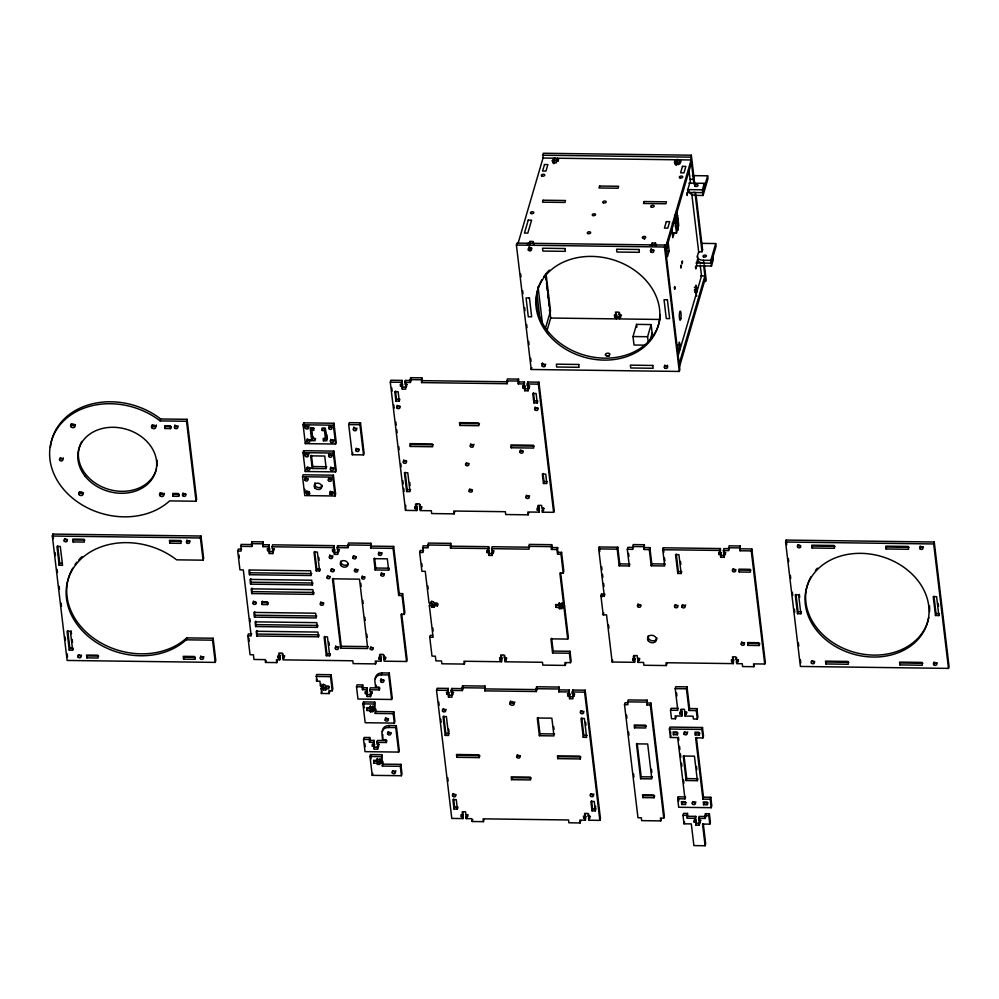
<?xml version="1.0" encoding="UTF-8"?>
<svg xmlns="http://www.w3.org/2000/svg" width="999" height="999" viewBox="0 0 999 999"><rect width="100%" height="100%" fill="white"/><g stroke="black" fill="none" stroke-linecap="round" stroke-linejoin="round"><path stroke-width="1.5" d="M677.909 226.174L677.447 217.807L675.736 223.626L676.96 229.408L677.909 226.174L675.174 226.136M547.415 289.972L547.502 290.921L546.99 286.938M530.993 247.939L530.769 248.539L530.444 247.39M213.137 638.236L215.784 660.451L215.222 662.399L67.133 660.451L52.335 536.013L52.91 534.078L200.986 536.026L203.634 558.241L203.059 560.177L176.623 559.84A68.594 55.42 16.3 0 0 81.431 558.578A68.594 55.42 16.3 0 0 90.934 638.573A68.594 55.42 16.3 0 0 186.126 639.822L212.575 640.172L213.137 638.236L186.701 637.886A68.594 55.42 16.3 0 1 98.701 641.595A68.594 55.42 16.3 0 1 72.69 568.219M59.178 565.284L56.943 546.428L60.302 546.478L62.55 565.322L59.178 565.284L59.753 563.349L57.68 545.941M73.089 541.933L72.752 539.11L83.978 539.248L84.316 542.082L73.089 541.933L73.664 539.997L84.878 540.147M69.843 648.189L73.202 648.226L72.64 650.162L69.268 650.124L69.843 648.189L67.77 630.781M86.876 657.879L86.551 655.057L97.765 655.207L98.102 658.029L86.876 657.879L87.45 655.943L98.664 656.093M160.102 420.916L160.664 418.981L187.113 419.318L196.628 499.313L196.054 501.248L169.605 500.899A68.594 55.42 16.3 0 1 74.425 499.65A68.594 55.42 16.3 0 1 64.91 419.667A68.594 55.42 16.3 0 1 160.102 420.916L186.538 421.266L187.113 419.318M165.01 428.509L165.572 426.573L171.179 426.648L170.617 428.583L165.01 428.509L164.673 425.686L170.28 425.749L170.617 428.583M173.064 496.241L173.626 494.305L179.233 494.38L178.671 496.316L173.064 496.241L172.727 493.419L178.334 493.494L178.671 496.316M169.793 543.206L169.455 540.372L180.682 540.521L181.019 543.356L169.793 543.206L170.367 541.271L181.581 541.408M203.059 560.177L200.424 537.962L200.986 536.026M186.126 639.822L186.701 637.886M183.579 659.153L184.153 657.217L195.367 657.367L194.805 659.303L183.579 659.153L183.242 656.331L194.468 656.48L194.805 659.303M277.31 660.664L276.748 662.599L265.522 662.449L265.197 659.627L253.971 659.477L253.409 654.77L250.05 654.72L247.802 635.864L251.174 635.913L243.319 569.929L239.96 569.88L237.712 551.023L238.286 549.088L241.646 549.125M237.712 551.023L241.084 551.073L241.084 544.418L252.31 544.567L251.973 541.733L263.187 541.883L262.962 546.653L268.569 546.728L269.131 544.792L263.524 544.717M240.522 546.353L251.736 546.503L251.973 541.733M251.736 546.503L252.31 544.567M249.488 574.712L248.938 570.004L310.639 570.804L311.188 575.524L249.488 574.712L249.775 570.417M251.186 582.205L312.887 583.004L312.312 584.952L250.612 584.14L250.761 578.658M262.962 546.653L263.187 541.883M252.297 591.62L313.998 592.432L313.436 594.38L251.736 593.568L251.885 588.086M303.084 424.787L303.659 422.852L333.941 423.251L336.188 442.095L335.614 444.043L305.332 443.643L303.084 424.787L333.379 425.187L333.941 423.251M267.582 550.661L267.332 548.588L269.605 548.751L269.043 550.686L267.582 550.661L268.144 548.726M272.739 553.558L272.964 548.788L272.739 553.558L269.368 553.508L269.605 548.751M274.425 548.813L272.153 548.651L272.502 544.83L334.203 545.641L333.853 549.462L334.203 545.641M247.802 635.864L248.376 633.928L251.736 633.978M254.533 617.132L253.971 612.424L315.672 613.224L316.233 617.944L254.533 617.132L254.683 611.663M305.332 443.643L305.894 441.708M303.034 452.647L303.609 450.711L333.891 451.111L336.139 469.955L335.577 471.903L305.282 471.503L303.034 452.647L333.329 453.047L333.891 451.111M311.588 430.357L313.836 430.394L313.549 428.034L310.19 427.984L311.688 440.621L315.06 440.659L314.772 438.311L312.537 438.274L311.588 430.357L312.163 428.421L314.398 428.446M261.825 603.109L262.4 601.173L262 604.52L267.607 604.595L268.169 602.659L262.562 602.584M256.231 624.625L317.932 625.436L317.357 627.372L255.657 626.56L255.806 621.091M311.688 440.621L312.262 438.686L310.926 427.447M312.537 438.274L313.099 436.338M302.547 476.735L303.109 474.8L333.404 475.199L335.639 494.043L335.077 495.991L304.782 495.591L302.547 476.735L332.829 477.135L333.404 475.199M257.342 634.053L319.043 634.852L318.481 636.8L256.78 635.988L256.93 630.506M305.282 471.503L305.844 469.567M322.252 430.494L322.814 428.559L325.062 428.583L325.999 436.513L325.437 438.449L323.189 438.411L323.464 440.771L326.835 440.821L325.337 428.184L321.965 428.146L322.252 430.494L324.488 430.532L325.062 428.583M312.2 468.481L310.701 455.856L324.725 456.043L326.223 468.668L312.2 468.481L312.774 466.545L311.438 455.319M323.464 440.771L324.038 438.836L327.397 438.873M265.522 662.449L266.096 660.514M280.12 655.993L279.545 657.929L278.097 657.916L278.659 655.968L280.12 655.993L279.77 659.815L276.411 659.777L276.748 662.599M278.097 657.916L277.847 655.844L279.196 655.856L279.757 653.92M348.701 424.6L349.275 422.652L360.489 422.802L364.073 452.972L363.511 454.907L352.285 454.757L348.701 424.6L359.927 424.737L360.489 422.802M376.148 661.962L375.574 663.898L353.147 663.611L352.809 660.776L283.029 659.864L282.804 657.979L284.265 657.991L284.016 655.918L282.555 655.906L283.129 653.958M282.804 657.979L283.366 656.031L284.827 656.056M316.808 568.943L320.179 568.993L319.605 570.928L316.246 570.879L316.808 568.943L314.735 551.535M352.285 454.757L352.859 452.822M332.642 551.523L332.392 549.45L334.665 549.6L334.103 551.535L332.642 551.523L333.216 549.587M338.037 549.65L337.799 554.408L334.44 554.37L334.665 549.6M339.498 549.662L337.225 549.512L337.562 545.691L348.788 545.829M417.095 506.718L416.533 508.653L415.072 508.641L415.646 506.693L417.095 506.718L416.758 510.539L405.544 510.389L390.297 382.192L390.859 380.244L402.073 380.394L401.735 384.215L400.274 384.203L400.524 386.276L401.985 386.288L402.547 384.353L401.086 384.34L400.524 386.276M337 547.627L348.214 547.777L348.451 543.006L370.879 543.294L370.654 548.064L393.094 548.364L393.656 546.428L371.216 546.128M396.466 399.15L399.837 399.188L399.263 401.136L395.904 401.086L396.466 399.15L395.504 391.071M402.073 380.394L401.735 384.215M323.276 684.015L322.702 685.951L320.467 685.926L319.905 681.206L316.533 681.168L316.546 674.512L331.131 674.712L332.804 688.848L332.242 690.784L328.871 690.746L329.208 693.568L321.366 693.468L321.366 686.812L323.614 686.837L323.189 690.009L325.662 690.034L326.074 686.875L329.445 686.925M316.533 681.168L317.108 679.233M407.255 384.415L405.919 384.403L405.681 389.16L402.322 389.123L402.547 384.353M405.344 386.338L406.693 386.351L406.443 384.278L404.982 384.265L405.332 380.444L410.939 380.507L410.601 377.684L421.828 377.834L421.59 382.605L507.08 383.716L507.642 381.78L422.152 380.656M326.898 653.783L330.269 653.833L329.695 655.769L326.336 655.719L326.898 653.783L324.825 636.375M320.467 685.926L321.029 683.99M404.77 382.38L410.377 382.455L410.601 377.684M410.377 382.455L410.939 380.507M321.366 693.468L321.928 691.533M323.189 690.009L323.614 686.837M325.662 690.034L326.074 686.875M332.242 690.784L330.557 676.648L331.131 674.712M370.654 548.064L370.879 543.294M340.696 648.201L332.455 578.808L359.49 579.17L367.732 648.551L340.696 648.201L341.271 646.253L333.204 578.421M329.208 693.568L329.782 691.633M421.59 382.605L421.828 377.834M410.252 446.453L409.915 443.618L432.355 443.918L432.692 446.753L410.252 446.453L410.826 444.518L433.254 444.805M375.761 568.019L389.223 568.206L388.661 570.142L375.199 569.967L375.761 568.019L374.588 558.129M406.655 491.583L404.42 472.727L407.779 472.777L410.027 491.633L406.655 491.583L407.23 489.647L405.157 472.24M405.544 510.389L405.744 505.369M375.412 678.958A7.43 6.006 16.3 0 1 381.98 672.926L389.273 673.026L392.182 697.527L391.62 699.475L357.967 699.025L356.506 686.775L357.068 684.839L362.687 684.914L362.45 689.672L367.17 689.672L366.945 687.787L363.012 687.737M362.45 689.672L362.687 684.914M415.072 508.641L414.822 506.555L416.283 506.58L416.858 504.645L415.397 504.62M454.682 511.913L454.108 513.861L431.68 513.561L431.343 510.726L420.117 510.589L419.892 508.703L421.353 508.716L421.103 506.643L419.655 506.63L420.217 504.682M366.945 687.787L366.596 691.608L367.17 689.672M365.384 693.668L365.147 691.595L367.42 691.745L366.845 693.693L365.384 693.668L365.959 691.733M419.892 508.703L420.467 506.755L421.928 506.78L421.353 508.716M393.793 711.75L393.231 713.686L375.274 713.448L375.849 711.513L393.793 711.75L394.917 721.178L394.343 723.114L365.184 722.727L362.937 703.87L363.511 701.935L374.725 702.085L374.6 707.791L369.742 706.505L369.892 707.729L366.533 707.692L366.858 710.514L370.229 710.564L370.791 708.616L367.432 708.578L366.858 710.514M370.554 696.565L370.779 691.795L370.554 696.565L367.182 696.515L367.42 691.745M369.742 689.772L370.304 687.836L379.845 687.961L379.283 689.897L369.742 689.772L369.967 691.658L372.24 691.808L371.665 693.756L370.217 693.731M381.193 657.317L380.631 659.265L379.17 659.24L379.732 657.305L381.193 657.317L380.856 661.151L375.237 661.076L375.574 663.898M379.17 659.24L378.921 657.167L380.269 657.18L380.831 655.244L379.495 655.232M399.263 593.556L402.622 593.606L402.06 595.541L398.688 595.491L399.263 593.556L393.656 546.428M401.685 613.935L407.105 659.54L406.543 661.488L384.103 661.188L383.878 659.303L385.339 659.328L385.09 657.255L383.628 657.23L384.203 655.294M379.283 689.897L378.946 687.075L375.574 687.025L376.148 685.089M383.878 659.303L384.453 657.367L385.901 657.379L385.339 659.328M369.892 707.729L370.454 705.794M375.849 711.513L375.512 708.678L373.264 708.653L372.839 711.812L370.379 711.788L370.791 708.616M375.574 687.025L374.85 680.893A7.43 6.006 16.3 0 1 381.406 674.862L381.98 672.926M372.365 707.767L372.927 705.831M382.467 731.58A7.43 6.006 16.3 0 1 389.036 725.536L396.328 725.636L399.238 750.149L398.676 752.085L365.022 751.648L363.561 739.385L364.123 737.449L369.73 737.524L369.505 742.294L374.225 742.294L374.001 740.409L370.067 740.346M374.6 707.791L374.725 702.085M431.83 600.998L431.256 602.934L429.021 602.909L425.262 571.328L421.903 571.278L419.655 552.422L420.217 550.486L423.588 550.536M375.274 713.448L375.512 708.678M419.655 552.422L423.027 552.472L423.027 545.816L428.633 545.891M406.543 661.488L400.936 614.348L404.295 614.397L404.87 612.449L402.622 593.606M459.84 425.462L459.503 422.627L478.571 422.877L478.908 425.711L459.84 425.462L460.414 423.514L479.483 423.763M369.505 742.294L369.73 737.524M391.62 699.475L388.698 674.962L389.273 673.026M422.465 547.764L428.072 547.827L428.296 543.069L450.736 543.356L450.512 548.126L488.873 548.563L488.648 546.678L451.073 546.191M516.408 245.067L516.982 243.119L665.059 245.067L679.857 369.505L679.295 371.441L531.206 369.493L516.408 245.067L664.497 247.003L665.059 245.067M543.056 158.279L543.256 153.259L691.333 155.207L694.705 183.579M518.181 242.969L543.019 158.029L554.245 158.179L554.195 162.3L552.747 162.275M374.001 740.409L373.651 744.23L374.225 742.294M372.44 746.278L372.202 744.205L374.475 744.367L373.901 746.303L372.44 746.278L373.014 744.342M400.849 764.36L400.287 766.308L382.33 766.071L382.904 764.123L400.849 764.36L401.973 773.788L401.398 775.724L372.24 775.349L369.992 756.493L370.554 754.557L381.78 754.695L381.655 760.414L376.798 759.128L376.948 760.351L373.576 760.301L373.913 763.136L377.285 763.174L377.847 761.238L374.488 761.188L373.913 763.136M377.61 749.175L377.834 744.405L377.61 749.175L374.238 749.125L374.475 744.367M376.798 742.382L377.36 740.446L386.9 740.571L386.338 742.519L376.798 742.382L377.023 744.267L379.295 744.43M372.24 775.349L372.802 773.401M386.338 742.519L386.001 739.685L382.629 739.635L382.829 734.64M527.447 244.78L527.872 243.369L529.333 243.381L529.895 241.446L533.254 241.483L532.692 243.431L534.153 243.444L533.741 244.867M376.948 760.351L377.51 758.403M554.245 158.179L551.985 160.876L553.446 160.889L552.884 162.837L556.243 162.874L556.818 160.939L558.166 160.951L558.578 159.528L557.117 159.515L557.492 158.217L676.635 159.79L676.598 163.911L675.137 163.886L674.8 161.064L676.261 161.076L676.635 159.79M382.904 764.123L382.567 761.3L380.319 761.263L379.895 764.435L377.435 764.397L377.847 761.238M382.629 739.635L381.905 733.516A7.43 6.006 16.3 0 1 388.461 727.484L389.036 725.536M379.42 760.376L379.982 758.441M528.871 248.926L529.245 247.627M381.655 760.414L381.78 754.695M382.33 766.071L382.567 761.3M464.86 662.137L464.298 664.073L441.858 663.786L441.521 660.951L435.914 660.876L435.352 656.168L431.993 656.118L429.745 637.275L433.104 637.312L429.358 605.731L429.92 603.796L432.167 603.821L431.743 606.992L434.215 607.017L434.627 603.858L437.999 603.896L437.437 605.844L434.066 605.794L434.215 607.017M398.676 752.085L395.754 727.572L396.328 725.636M431.743 606.992L432.167 603.821M450.512 548.126L450.736 543.356M434.066 605.794L434.627 603.858M429.745 637.275L430.307 635.327L432.555 635.364M507.08 383.716L507.305 378.958L518.518 379.108L518.294 383.866L523.901 383.941L524.475 382.005L518.856 381.93M518.294 383.866L518.518 379.108M524.937 385.964L524.375 387.899L522.914 387.887L523.476 385.939L524.937 385.964L524.712 390.734L528.071 390.771L528.646 388.836M522.914 387.887L522.664 385.814L524.125 385.826L524.475 382.005M463.336 814.747L462.774 816.683L461.313 816.67L461.888 814.734L463.336 814.747L462.999 818.568L451.785 818.431L436.538 690.222L437.1 688.286L448.314 688.423L447.977 692.257L446.516 692.232L446.765 694.305L448.226 694.33L448.788 692.394L447.327 692.369L446.765 694.305M531.206 369.493L531.78 367.557M528.071 390.771L527.734 387.949L529.083 387.962L528.833 385.889L527.385 385.876L527.722 382.043L538.936 382.192L554.183 510.402L553.621 512.337L542.395 512.187L542.744 508.366L544.205 508.391M527.385 385.876L527.722 382.043M527.734 387.949L528.309 386.001M545.404 328.446L550.511 310.989L546.116 274.051M511.213 447.777L510.889 444.955L533.316 445.242L533.653 448.076L511.213 447.777L511.788 445.841L534.228 446.128M529.083 387.962L529.657 386.026M546.89 331.019L550.811 317.62M488.648 546.678L488.311 550.511L488.873 548.563M487.1 552.559L486.85 550.486L489.123 550.636L488.561 552.584L487.1 552.559L487.662 550.624M542.657 364.872L543.031 363.586L541.583 363.561M447.977 692.257L448.314 688.423M553.621 512.337L538.374 384.128L538.936 382.192M492.257 555.456L492.495 550.686L492.257 555.456L488.898 555.407L489.123 550.636M534.453 400.961L537.812 400.999L537.25 402.947L533.878 402.897L534.453 400.961L533.491 392.882M491.92 552.622L493.381 552.647L493.943 550.699L491.683 550.549L492.02 546.728L529.595 547.215M453.608 692.457L452.16 692.432L451.923 697.202L448.563 697.152L448.788 692.394M451.585 694.367L453.047 694.392L452.797 692.319L451.336 692.295L451.685 688.473L462.899 688.623L462.562 685.789L485.002 686.088L484.777 690.858L536.376 691.533L536.613 686.763L559.04 687.062L558.816 691.832L568.806 691.957L569.368 690.022L559.378 689.884M451.336 692.295L451.685 688.473M445.267 735.426L443.032 716.57L446.391 716.608L448.638 735.464L445.267 735.426L445.841 733.478L443.768 716.083M451.123 690.409L462.337 690.559L462.562 685.789M462.337 690.559L462.899 688.623M456.83 757.317L457.405 755.369L479.832 755.669L479.27 757.604L456.83 757.317L456.493 754.482L478.933 754.782L479.27 757.604M454.108 513.861L453.771 511.026L505.382 511.7L505.719 514.535L528.159 514.822L528.721 512.887M543.468 483.504L542.345 474.075L545.716 474.113L546.84 483.541L543.468 483.504L544.03 481.555L543.069 473.476M484.777 690.858L485.002 686.088M539.373 508.316L538.811 510.264L537.35 510.239L537.924 508.304L539.373 508.316L539.035 512.15L527.822 512L528.159 514.822M537.35 510.239L537.1 508.166L538.561 508.191L539.135 506.243L537.674 506.231M491.458 548.663L529.033 549.163L529.27 544.393L551.698 544.692L551.473 549.45L557.08 549.525L557.642 547.589L552.035 547.514M454.595 807.105L457.954 807.155L457.392 809.09L454.021 809.04L454.595 807.105L453.633 799.025M542.395 512.187L542.744 508.366M501.885 657.916L501.311 659.852L499.862 659.839L500.424 657.904L501.885 657.916L501.535 661.738L463.961 661.251L464.298 664.073M499.862 659.839L499.612 657.767L501.073 657.779L501.635 655.844M565.821 663.461L565.259 665.409L542.819 665.109L542.482 662.287L504.907 661.788L504.682 659.902L506.143 659.927L505.894 657.841L504.433 657.829L505.007 655.893M504.682 659.902L505.244 657.966L506.705 657.979L506.143 659.927M461.313 816.67L461.063 814.597L462.525 814.61L463.099 812.674M466.021 816.732L466.595 814.797L468.056 814.809L467.482 816.745L466.021 816.732L466.246 818.618L471.865 818.693L472.19 821.515L483.416 821.665L483.978 819.729M466.246 818.618L466.595 814.797M616.658 315.072L616.096 317.008L614.635 316.983L615.197 315.047L616.658 315.072L616.321 318.893L550.686 318.032L550.124 313.311M614.635 316.983L614.385 314.91L615.846 314.935L616.408 312.999M551.473 549.45L551.698 544.692M660.252 319.468L619.68 318.931L619.455 317.045L620.916 317.07L620.666 314.997L619.205 314.972L619.78 313.037M619.455 317.045L620.029 315.11L621.478 315.135M472.19 821.515L472.764 819.58M558.204 552.297L561.575 552.347L561.001 554.283L557.642 554.245L557.642 547.589M674.8 161.064L674.387 162.487L675.836 162.5L676.173 165.335M655.881 245.916L655.544 243.094L652.172 243.044L651.61 244.992L650.149 244.967M675.836 162.5L675.274 164.435L678.633 164.485L679.208 162.55L680.556 162.562L680.968 161.139L679.507 161.126L679.844 163.948M651.148 250.537L651.523 249.238M655.544 243.094L654.969 245.03L656.43 245.055M679.507 161.126L679.882 159.828L691.108 159.977L665.396 247.902M555.894 607.392L556.468 605.456L559.827 605.506L559.265 607.442L555.894 607.392L555.556 604.57L558.928 604.607L558.778 603.384L563.636 604.67L559.877 573.089L563.249 573.139L563.811 571.203L561.575 552.347M644.218 345.154L634.015 345.017L633.004 336.538L636.563 324.375L651.148 324.575L652.322 334.465M558.928 604.607L559.49 602.672M693.955 183.991L690.771 157.143L691.333 155.207M536.376 691.533L536.613 686.763M552.584 652.996L553.146 651.061L569.979 651.286L569.405 653.221L552.584 652.996L550.899 638.861L567.732 639.085L568.294 637.137L564.535 605.569L562.3 605.531L561.875 608.703L559.403 608.666L559.827 605.506M561.388 604.645L561.962 602.709M665.734 250.724L691.445 162.8M665.784 251.973L667.494 246.154L667.132 243.194M511.575 779.682L511.238 776.847L530.307 777.11L530.644 779.932L511.575 779.682L512.137 777.746L531.218 777.996M563.636 604.67L564.21 602.734L560.626 572.664M671.927 233.017L676.473 233.079L675.287 223.177L677.559 215.422L674.525 215.384M567.732 639.085L563.973 607.504L564.535 605.569M674.337 232.567L672.827 237.737L671.765 228.896M667.906 240.26L669.168 250.886L667.469 256.693L666.208 246.079M689.697 183.154L687.811 189.61L688.149 192.445L688.91 189.86M676.473 233.079L678.733 225.324L677.559 215.422M678.021 230.282L677.896 222.552M693.98 177.435L693.406 179.37L690.297 179.333M648.264 342.382L647.589 336.725L651.148 324.575M650.174 339.81L652.147 333.054M539.385 735.714L537.287 717.994L551.86 718.181L553.97 735.913L539.385 735.714L539.959 733.778L538.024 717.532M689.647 192.158A7.43 4.133 -6.8 0 0 695.779 195.367L703.071 195.467L702.397 189.81L704.283 183.341L688.935 183.142M634.939 658.491L634.365 660.439L632.904 660.414L632.667 658.341L634.939 658.491L634.59 662.312L612.15 662.025L606.555 614.885L603.184 614.847L600.948 595.991L604.308 596.041L598.701 548.901L599.275 546.965L617.782 547.202L619.767 563.886L619.193 565.834L629.295 565.958L629.857 564.023L619.767 563.886M692.344 175.624L707.642 175.824L702.734 192.632L687.774 192.445M558.816 691.832L559.04 687.062M703.071 195.467L707.979 178.659L707.642 175.824M565.259 665.409L564.922 662.574L570.529 662.649L571.103 660.714L569.979 651.286M569.842 693.955L569.268 695.891L567.819 695.866L568.381 693.93L569.842 693.955L569.605 698.713L572.976 698.763L573.201 693.993L574.662 694.018L574.1 695.953L572.639 695.928M567.819 695.866L567.569 693.793L569.03 693.818L569.368 690.022M697.427 255.981A7.43 4.133 -6.8 0 0 703.496 260.277L703.833 263.099A7.43 4.133 -6.8 0 1 697.764 258.803L697.427 255.981L698.663 251.773L702.022 251.823L702.597 249.875M697.677 259.128L696.54 263.012L696.877 265.834M667.07 366.533L667.444 365.234M574.1 695.953L573.851 693.88L572.39 693.855L572.739 690.034L585.177 690.197L600.424 818.431L599.862 820.366L588.636 820.229L588.985 816.395L590.446 816.42M572.39 693.855L572.739 690.034M600.948 595.991L601.51 594.055L604.87 594.093L604.308 596.041M619.193 565.834L617.207 549.15L617.782 547.202M557.792 758.641L558.366 756.705L580.806 756.992L580.232 758.94L557.792 758.641L557.454 755.818L579.895 756.106L580.232 758.94M677.447 344.942L679.695 344.98L679.944 344.131L680.169 348.938L696.241 293.981L695.516 290.859L695.991 285.252L696.328 288.087L696.578 287.25L694.33 287.213M695.828 293.694A1.711 0.949 -6.8 0 0 696.44 292.532A1.711 0.949 -6.8 0 0 694.68 292.045L696.803 292.045L696.578 287.25M677.921 356.618L679.595 350.874L678.883 347.752L679.357 342.145L679.695 344.98M696.803 292.045L701.523 275.886L700.237 265.035M603.184 614.847L603.746 612.911M679.183 363.861L704.894 275.924L700.686 275.874M679.52 366.695L705.232 278.758M599.862 820.366L584.615 692.145L585.177 690.197M696.503 265.834L711.463 266.021L710.789 260.364L715.696 243.556L701.935 243.381M629.295 565.958L627.31 549.275L627.872 547.34L633.491 547.415M711.463 266.021L713.348 259.565L713.011 256.731M627.31 549.275L632.916 549.35L633.154 544.58L644.367 544.73L644.143 549.5L649.3 549.562L649.862 547.627L644.705 547.564M583.266 737.324L581.018 718.468L584.39 718.518L586.625 737.374L583.266 737.324L583.828 735.389L581.768 717.981M644.143 549.5L644.367 544.73M612.15 662.025L612.724 660.089M718.868 554.433L719.442 552.497L720.903 552.509L720.329 554.457L718.868 554.433L718.631 552.36L720.079 552.385L720.429 548.551L663.324 547.802L662.762 549.737L664.685 565.958L651.223 565.784L651.798 563.836L649.862 547.627M483.416 821.665L483.079 818.843L568.556 819.967L568.893 822.789L580.119 822.939L580.681 820.991M585.726 816.358L585.164 818.293L583.703 818.281L584.278 816.333L585.726 816.358L585.389 820.179L579.782 820.104L580.119 822.939M583.703 818.281L583.453 816.208L584.914 816.22L585.489 814.285M632.904 660.414L633.478 658.478M588.423 818.343L589.872 818.356L589.635 816.283L588.286 816.27L588.848 814.322M595.616 806.268L595.379 810.901L592.007 810.851L592.569 808.915L591.62 800.836M661.313 818.943L660.739 820.891L641.67 820.641L641.333 817.806L637.974 817.769L624.512 704.645L625.087 702.697L627.322 702.734M637.961 662.362L638.299 658.541L637.961 662.362L643.568 662.437L643.905 665.259L666.333 665.559L666.907 663.623M637.737 660.476L639.185 660.501L639.76 658.553L637.487 658.403L637.15 655.569L633.791 655.531L634.115 658.353L634.69 656.418L633.229 656.405M624.512 704.645L627.884 704.682L628.109 699.924L647.19 700.174L646.952 704.932L650.324 704.982L650.886 703.046L647.514 702.996M678.358 571.528L681.718 571.578L681.156 573.513L677.784 573.476L678.358 571.528L676.286 554.133M634.552 727.834L634.215 725.012L645.441 725.149L645.779 727.984L634.552 727.834L635.127 725.898L646.341 726.036M646.952 704.932L647.19 700.174M640.609 778.733L636.463 743.855L647.677 744.005L651.823 778.883L640.609 778.733L641.171 776.797L637.212 743.431M642.856 797.589L643.418 795.654L654.632 795.803L654.07 797.739L642.856 797.589L642.519 794.767L653.733 794.917L654.07 797.739M676.011 716.832L675.449 718.768L671.515 718.718L670.516 710.239L677.809 710.326L675.224 688.648L675.799 686.713L687.012 686.862L689.585 708.541L689.023 710.476L696.315 710.576L696.877 708.641L689.585 708.541M670.516 710.239L671.078 708.291L678.371 708.391M720.429 548.551L720.079 552.385M710.776 797.264L711.788 805.756L711.226 807.691L678.696 807.267L677.684 798.775L684.977 798.875L677.684 737.599L670.391 737.499L669.38 729.02L669.954 727.085L702.484 727.509L703.496 735.988L702.934 737.936L695.641 737.836L702.921 799.113L710.214 799.212L710.776 797.264L703.483 797.177L702.921 799.113M724.038 557.33L723.701 554.495L725.149 554.52L725.724 552.572L724.263 552.559L724.038 557.33L720.666 557.28L720.903 552.509M725.149 554.52L724.912 552.447L723.451 552.422L723.788 548.601L729.407 548.676M723.701 554.495L724.263 552.559M670.391 737.499L670.966 735.564M689.023 710.476L686.45 688.798L687.012 686.862M673.426 734.727L673.988 732.779L677.921 732.829L677.347 734.777L673.426 734.727L673.089 731.892L677.01 731.942L677.347 734.777M723.226 550.536L728.833 550.611L729.07 545.841L740.284 545.991L740.047 550.761L751.273 550.911L751.835 548.963L740.621 548.813M682.18 712.212L681.618 714.148L680.157 714.123L680.731 712.187L682.18 712.212L681.842 716.033L675.112 715.946L675.449 718.768M680.157 714.123L679.919 712.05L681.368 712.075L681.942 710.139L680.481 710.114M684.877 714.185L685.439 712.25L686.9 712.275L686.325 714.21L684.877 714.185L685.102 716.071L693.056 716.183L693.393 719.005L697.327 719.055L697.889 717.12L696.877 708.641M685.102 716.071L685.439 712.25M740.047 550.761L740.284 545.991M660.739 820.891L660.401 818.056L663.773 818.106L664.335 816.158L650.886 703.046M739.223 571.99L738.885 569.168L750.099 569.318L750.436 572.14L739.223 571.99L739.784 570.054L750.998 570.204M695.304 735.014L695.866 733.066L699.787 733.116L699.225 735.064L695.304 735.014L694.967 732.18L698.888 732.23L699.225 735.064M677.684 798.775L678.246 796.84L685.539 796.94L684.977 798.875M686.725 778.596L697.939 778.745L697.377 780.681L686.151 780.544L686.725 778.596L683.99 755.619M702.934 737.936L701.922 729.445L702.484 727.509M681.718 804.482L681.38 801.648L685.314 801.71L685.651 804.532L681.718 804.482L682.292 802.547L686.213 802.597M703.284 823.663L705.669 843.793L705.107 845.741L693.893 845.591L691.308 823.913L684.015 823.813L683.004 815.321L683.578 813.386L687.499 813.436L687.275 818.206L695.242 818.306L695.804 816.37L687.836 816.27M684.015 823.813L684.59 821.877M731.63 661.713L731.38 659.64L733.653 659.79L733.091 661.725L731.63 661.713L732.192 659.777M687.275 818.206L687.499 813.436M733.403 657.717L732.841 659.652L732.504 656.83L735.876 656.867L736.201 659.702L738.473 659.852L737.911 661.788L736.45 661.775L736.675 663.661L742.282 663.736L742.619 666.558L753.845 666.708L754.407 664.772M666.333 665.559L666.008 662.737L733.316 663.611L733.653 659.79M736.201 659.702L736.775 657.767M736.45 661.775L737.025 659.839M694.255 822.252L694.005 820.179L696.166 820.329L695.591 822.264L694.255 822.252L694.817 820.316M747.951 645.379L748.513 643.443L759.727 643.593L759.165 645.529L747.951 645.379L747.614 642.557L758.828 642.707L759.165 645.529M699.3 825.137L699.525 820.379L699.3 825.137L695.928 825.099L696.166 820.329M700.986 820.391L698.713 820.241L699.063 816.42L705.794 816.508L705.456 813.673L709.377 813.723L710.389 822.214L709.814 824.15L702.534 824.05L705.107 845.741M703.596 804.769L703.259 801.935L707.18 801.997L707.517 804.819L703.596 804.769L704.158 802.834L708.091 802.884M698.488 818.356L705.219 818.443L705.456 813.673M785.601 542.007L786.176 540.072L934.252 542.02L949.05 666.445L948.488 668.393L800.399 666.445L785.601 542.007L933.69 543.956L934.252 542.02M705.219 818.443L705.794 816.508M709.814 824.15L708.815 815.671L709.377 813.723M753.845 666.708L753.508 663.885L764.722 664.023L765.284 662.087L751.835 548.963M812.075 548.001L811.737 545.179L834.177 545.466L834.515 548.301L812.075 548.001L812.649 546.066L835.089 546.366M801.423 611.8L800.861 613.736L797.489 613.698L798.051 611.763L795.991 594.355M825.873 663.96L825.536 661.126L847.964 661.425L848.301 664.248L825.873 663.96L826.435 662.012L848.875 662.312M886.125 548.975L885.788 546.153L908.216 546.441L908.553 549.275L886.125 548.975L886.687 547.04L909.127 547.327M899.912 664.922L899.575 662.1L922.015 662.399L922.339 665.222L899.912 664.922L900.474 662.986L922.914 663.286M936.038 613.573L939.41 613.611L938.835 615.559L935.476 615.509L936.038 613.573L933.978 596.166M542.694 155.207L690.771 157.143M687.437 189.61L702.397 189.81M675.324 222.952L678.059 222.989M672.265 223.139L675.287 223.177M665.809 250.836L669.168 250.886M703.496 260.277L710.789 260.364M696.166 262.999L711.126 263.199L716.033 246.391L715.696 243.556M694.58 289.285L696.827 289.323M694.33 290.135L696.578 290.16M633.004 336.538L647.589 336.725M410.04 379.62L421.253 379.77M506.743 380.894L517.957 381.044M390.297 382.192L402.297 382.28M527.16 383.991L538.374 384.128M402.884 387.187L406.256 387.225M525.274 388.786L527.522 388.823M312.262 438.686L315.622 438.723M312.774 466.545L326.798 466.733M544.03 481.555L547.402 481.605M407.23 489.647L410.589 489.685M306.868 493.668L309.902 493.706M329.583 493.968L332.617 494.006M542.182 510.302L543.631 510.327L543.394 508.254L541.933 508.229L541.595 505.407L538.224 505.357L538.561 508.191M52.335 536.013L200.424 537.962M632.579 546.528L643.806 546.665M728.496 547.777L739.722 547.927M427.734 545.004L450.174 545.304M528.696 546.328L551.136 546.628M251.398 543.681L262.625 543.818M347.877 544.942L370.317 545.242M598.701 548.901L617.207 549.15M662.762 549.737L720.654 550.437M271.928 546.765L333.629 547.577M721.241 555.344L724.6 555.382M489.46 553.471L492.832 553.508M272.402 550.724L273.863 550.749L273.614 548.676M337.475 551.585L338.923 551.598L338.686 549.525M269.942 551.573L273.301 551.623M335.002 552.435L338.374 552.472M651.798 563.836L665.259 564.023M59.753 563.349L61.988 563.374M250.062 572.777L311.763 573.588M432.317 605.044L434.777 605.082M559.977 606.73L562.437 606.755L562.3 605.531M429.358 605.731L431.593 605.769M561.725 607.467L563.973 607.504M798.051 611.763L800.299 611.788M255.107 615.197L316.808 616.008M341.271 646.253L368.306 646.615M381.406 674.862L388.698 674.962M315.971 676.448L330.557 676.648M675.224 688.648L686.45 688.798M462 687.737L484.44 688.024M536.038 688.711L558.478 688.998M356.506 686.775L362.113 686.85M485.339 688.91L536.938 689.597M323.751 688.074L326.223 688.099M436.538 690.222L447.752 690.371M572.165 691.97L584.615 692.145M320.804 688.748L323.039 688.786M325.512 688.811L328.871 688.86L328.546 686.026L325.174 685.988L325.025 684.765L322.565 684.727L322.702 685.951M570.179 696.778L572.415 696.803M449.125 695.217L452.497 695.267M367.757 694.58L371.116 694.617M627.547 701.86L646.615 702.11M362.937 703.87L374.15 704.02M370.941 709.852L373.414 709.877L373.264 708.653M372.702 710.589L374.937 710.626M669.38 729.02L701.922 729.445M388.461 727.484L395.754 727.572M539.959 733.778L554.545 733.965M445.841 733.478L449.2 733.528M583.828 735.389L587.2 735.426M363.561 739.385L369.168 739.46M377.272 746.353L378.721 746.365L378.484 744.292M374.8 747.19L378.171 747.24M369.992 756.493L381.206 756.643M377.997 762.462L380.469 762.499L380.319 761.263M379.757 763.211L381.993 763.236M641.171 776.797L652.397 776.947M592.569 808.915L595.941 808.965M683.004 815.321L686.937 815.384M704.882 815.609L708.815 815.671M698.963 822.314L700.424 822.327L700.174 820.254M696.503 823.164L699.862 823.201M933.69 543.956L948.488 668.393M938.198 603.458L938.548 606.368M938.835 615.559L936.6 596.703L933.228 596.653L935.476 615.509M799.35 594.393L799.699 597.302M800.861 613.736L798.613 594.892L795.254 594.842L797.489 613.698M786.176 540.072L786.725 544.68M788.361 558.503L788.735 561.575M790.371 575.399L790.733 578.471M792.382 592.307L792.744 595.379M794.392 609.203L794.754 612.275M798.413 642.994L798.775 646.066M800.424 659.889L800.786 662.974M751.273 550.911L764.722 664.023M704.283 183.341L704.62 186.176M696.178 195.891L702.572 249.725M704.37 264.822L706.131 279.645L705.569 281.581L703.633 265.284M695.779 195.367L695.441 192.545A7.43 4.133 -6.8 0 1 693.593 192.37M695.242 194.755L702.01 251.673M688.811 168.956L690.471 182.904M691.758 193.756L698.763 252.635M737.662 659.715L737.911 661.788M676.261 161.076L676.598 163.911M720.329 554.457L720.666 557.28M733.091 661.725L733.316 663.611M676.698 212.4L677.384 218.194M675.948 212.887L676.298 215.784M664.497 247.003L679.295 371.441M652.172 243.044L652.509 245.879M710.214 799.212L711.226 807.691M680.519 561.426L680.856 564.323M681.156 573.513L678.908 554.657L675.549 554.62L677.784 573.476M696.315 710.576L697.327 719.055M696.39 737.424L703.483 797.177M696.478 766.495L696.84 769.555M697.377 780.681L694.455 756.181L683.241 756.031L686.151 780.544M686.325 714.21L686.088 712.137L684.74 712.112L684.402 709.29L681.031 709.24L681.368 712.075M695.804 816.37L695.466 820.191L695.242 818.306M663.324 547.802L663.848 552.222M664.547 558.116L664.909 561.063M636.563 324.375L636.9 327.21M695.591 822.264L695.928 825.099M681.618 714.148L681.842 716.033M676.535 692.906L676.897 696.003M678.433 737.2L678.796 740.259M679.532 746.39L679.894 749.45M680.444 754.045L680.806 757.105M681.53 763.236L681.892 766.295M683.541 780.082L683.903 783.154M649.3 549.562L651.223 565.784M670.454 731.318L670.791 734.153M678.246 796.84L678.758 801.086M619.205 314.972L618.868 312.15L615.509 312.1L615.846 314.935M616.096 317.008L616.321 318.893M650.324 704.982L663.773 818.106M628.596 553.409L628.958 556.443M638.948 658.416L639.185 660.501M651.498 769.367L651.847 772.402M634.365 660.439L634.59 662.312M626.56 715.097L626.922 718.194M628.583 732.142L628.958 735.239M633.566 773.988L633.928 777.085M557.492 158.217L557.829 161.051M553.871 159.465L554.195 162.3M553.446 160.889L553.783 163.724M599.275 546.965L599.812 551.523M601.623 566.733L601.985 569.767M602.522 574.325L602.884 577.372M603.608 583.453L603.97 586.488M608.566 625.112L608.928 628.159M601.51 594.055L601.86 596.952M545.916 277.922L546.253 280.956M547.889 294.468L548.401 298.813M548.926 303.159L549.438 307.517M538.036 286.551L542.42 323.489M537.037 294.23L540.147 320.392M529.895 241.446L530.232 244.268M529.433 246.853L529.795 249.862M585.639 722.377L585.988 725.274M595.379 810.901L594.255 801.473L590.884 801.435L592.007 810.851M561.001 554.283L563.249 573.139M557.08 549.525L557.642 554.245M569.405 653.221L570.529 662.649M588.286 816.27L587.949 813.436L584.577 813.398L584.914 816.22M537.25 402.947L536.126 393.519L532.767 393.469L533.878 402.897M520.629 273.851L521.003 276.923M522.639 290.746L523.001 293.818M524.65 307.642L525.012 310.714M526.66 324.538L527.022 327.61M528.671 341.446L529.033 344.518M530.681 358.341L531.043 361.413M585.164 818.293L585.389 820.179M559.265 607.442L559.403 608.666M568.806 691.957L569.03 693.818M569.268 695.891L569.605 698.713M523.901 383.941L524.125 385.826M524.375 387.899L524.712 390.734M538.811 510.264L539.035 512.15M551.635 638.336L553.146 651.061M553.658 726.585L554.008 729.532M493.131 550.574L493.381 552.647M504.433 657.829L504.095 654.994L500.736 654.957L501.073 657.779M488.561 552.584L488.898 555.407M501.311 659.852L501.535 661.738M467.482 816.745L467.232 814.672L465.896 814.66L465.559 811.825L462.187 811.787L462.525 814.61M448.226 694.33L448.563 697.152M462.774 816.683L462.999 818.568M437.437 605.844L437.1 603.009L433.728 602.971L433.578 601.748L431.118 601.71L431.256 602.934M448.688 729.17L449.026 732.08M457.392 809.09L456.268 799.662L452.897 799.612L454.021 809.04M420.467 506.755L420.691 508.641M405.332 380.444L405.557 382.33M419.655 506.63L419.318 503.796L415.946 503.758L416.283 506.58M427.797 585.926L428.159 588.935M432.779 627.859L433.141 630.869M401.985 386.288L402.322 389.123M416.533 508.653L416.758 510.539M438.748 702.185L439.123 705.269M440.771 719.18L441.146 722.265M447.752 777.871L448.126 780.956M421.778 563.536L422.115 566.445M409.727 482.442L410.077 485.339M399.263 401.136L398.139 391.708L394.78 391.658L395.904 401.086M391.783 387.974L392.145 391.059M393.793 404.957L394.168 408.054M395.816 421.953L396.191 425.037M396.74 429.682L397.103 432.767M398.763 446.665L399.125 449.762M400.774 463.661L401.148 466.745M402.797 480.644L403.171 483.741M403.721 488.374L404.083 491.458M402.06 595.541L404.295 614.397M393.094 548.364L398.688 595.491M388.661 570.142L387.312 558.828L373.851 558.653L375.199 569.967M359.927 424.737L363.511 454.907M400.287 766.308L401.398 775.724M393.231 713.686L394.343 723.114M384.453 657.367L384.677 659.253M383.628 657.23L383.291 654.407L379.932 654.357L380.269 657.18M380.631 659.265L380.856 661.151M360.789 583.391L361.151 586.475M362.799 600.362L363.174 603.446M364.822 617.32L365.184 620.404M366.833 634.278L367.207 637.362M371.428 691.683L371.665 693.756M377.285 763.174L377.435 764.397M370.229 710.564L370.379 711.788M373.901 746.303L374.238 749.125M366.845 693.693L367.182 696.515M333.379 425.187L335.614 444.043M370.554 754.557L371.079 758.903M363.511 701.935L364.198 707.742M333.329 453.047L335.577 471.903M364.86 743.581L365.222 746.64M332.829 477.135L335.077 495.991M326.898 434.665L327.235 437.475M324.488 430.532L325.437 438.449M337.562 545.691L337.787 547.577M334.103 551.535L334.44 554.37M303.659 422.852L304.171 427.197M318.793 557.38L319.143 560.289M328.883 642.232L329.233 645.129M319.605 570.928L317.37 552.072L313.998 552.035L316.246 570.879M329.695 655.769L327.46 636.912L324.088 636.875L326.336 655.719M303.609 450.711L304.121 455.057M304.832 489.298L305.182 492.195M312.312 584.952L311.75 580.232L250.05 579.42L250.612 584.14M313.436 594.38L312.874 589.66L251.174 588.848L251.736 593.568M317.357 627.372L316.795 622.652L255.095 621.84L255.657 626.56M318.481 636.8L317.919 632.08L256.219 631.268L256.78 635.988M282.555 655.906L282.218 653.071L278.858 653.034L279.196 655.856M269.131 544.792L268.793 548.613L268.569 546.728M269.043 550.686L269.368 553.508M279.545 657.929L279.77 659.815M267.607 604.595L267.27 601.773L261.663 601.698L262 604.52M249.912 618.631L250.274 621.69M238.973 554.895L239.323 557.792M248.888 638.274L249.238 641.183M186.538 421.266L196.054 501.248M212.575 640.172L215.222 662.399M71.129 630.831L71.478 633.728M72.165 639.522L72.515 642.432M72.64 650.162L70.392 631.318L67.033 631.268L69.268 650.124M52.91 534.078L53.459 538.686M55.095 552.509L55.469 555.581M57.105 569.405L57.48 572.477M59.116 586.301L59.478 589.385M61.126 603.209L61.488 606.281M65.147 637L65.509 640.072M67.158 653.895L67.52 656.967M687.724 731.917A1.711 1.386 16.3 0 1 684.465 731.867M695.891 802.01A1.711 1.386 16.3 0 1 692.769 801.635M395.954 770.778A1.711 1.386 16.3 0 1 392.707 770.741M391.071 732.679A1.711 1.386 16.3 0 1 388.074 731.643M333.741 468.106A1.711 1.386 16.3 0 1 330.756 467.07M310.19 467.794A1.711 1.386 16.3 0 1 307.292 467.12M308.978 453.971A1.711 1.386 16.3 0 1 305.731 453.921M332.18 454.907A1.711 1.386 16.3 0 1 329.183 453.871M310.239 439.935A1.711 1.386 16.3 0 1 307.242 438.898M309.028 426.111A1.711 1.386 16.3 0 1 305.769 426.061M334.028 439.96A1.711 1.386 16.3 0 1 330.806 439.21M332.217 427.048A1.711 1.386 16.3 0 1 329.233 426.011M308.117 478.683A1.711 1.386 16.3 0 1 305.232 478.009M331.68 478.996A1.711 1.386 16.3 0 1 328.683 477.959M333.254 492.195A1.711 1.386 16.3 0 1 330.257 491.158M309.365 492.107A1.711 1.386 16.3 0 1 306.705 490.846M322.315 485.289A3.884 3.134 16.3 0 1 317.432 487.35A3.884 3.134 16.3 0 1 315.047 482.767M356.98 428.171A1.711 1.386 16.3 0 1 353.771 427.06M359.215 449.2A1.711 1.386 16.3 0 1 356.218 448.164M348.339 563.661A3.996 3.234 16.3 0 1 343.606 564.997A3.996 3.234 16.3 0 1 340.846 561.063M323.726 602.971A1.711 1.386 16.3 0 1 320.729 601.935M256.094 602.31A1.711 1.386 16.3 0 1 253.421 601.048M338.936 646.927A1.711 1.386 16.3 0 1 335.726 645.816M330.169 576.423A1.548 1.249 16.3 0 1 327.572 575.811M373.064 647.777A1.548 1.249 16.3 0 1 370.754 646.977M364.947 576.873A1.548 1.249 16.3 0 1 362.25 575.936M334.016 569.68A1.711 1.386 16.3 0 1 331.443 568.793M332.992 555.981A1.711 1.386 16.3 0 1 329.782 554.87M358.129 569.48A1.711 1.386 16.3 0 1 355.007 569.105M356.006 556.793A1.711 1.386 16.3 0 1 353.434 555.906M384.365 573.838A1.711 1.386 16.3 0 1 381.368 572.802M382.13 552.809A1.711 1.386 16.3 0 1 378.908 552.06M928.808 617.457A62.875 50.799 16.3 0 1 849.699 650.849A62.875 50.799 16.3 0 1 811.101 576.635M815.396 570.466A62.875 50.799 16.3 0 1 817.432 568.169M929.47 605.569A62.875 50.799 16.3 0 1 929.557 611.575M814.672 661.45A1.711 1.386 16.3 0 1 811.787 660.776M937.187 662.762A1.711 1.386 16.3 0 1 933.965 662.012M923.401 546.815A1.711 1.386 16.3 0 1 920.179 546.066M800.561 545.716A1.711 1.386 16.3 0 1 798.001 544.83M660.364 314.635A62.875 50.799 16.3 0 1 583.978 355.02A62.875 50.799 16.3 0 1 541.895 279.683M543.468 277.16A62.875 50.799 16.3 0 1 549.313 270.13M545.716 364.21A1.711 1.386 16.3 0 1 542.507 363.099M667.757 366.109A1.711 1.386 16.3 0 1 664.772 365.072M653.97 250.162A1.711 1.386 16.3 0 1 650.986 249.113M531.93 248.264A1.711 1.386 16.3 0 1 528.721 247.153M388.536 718.793A1.711 1.386 16.3 0 1 385.552 717.757M384.016 680.069A1.711 1.386 16.3 0 1 381.044 678.671M50.425 447.152A68.594 55.42 16.3 0 1 91.446 404.058A68.594 55.42 16.3 0 1 160.664 418.981M178.159 426.024A1.711 1.386 16.3 0 1 174.95 424.912M185.989 494.055A1.711 1.386 16.3 0 1 182.992 493.019M63.399 457.992A1.711 1.386 16.3 0 1 60.152 457.954M75.462 424.85A2.285 1.848 16.3 0 1 71.166 423.851M156.344 424.962A2.21 1.786 16.3 0 1 154.395 426.76A2.21 1.786 16.3 0 1 152.01 424.912M164.398 493.306A2.21 1.786 16.3 0 1 160.077 492.782M83.529 492.719A2.285 1.848 16.3 0 1 79.371 492.207M156.456 468.743A40.01 32.33 16.3 0 1 105.607 488.336A40.01 32.33 16.3 0 1 81.856 441.396M157.218 460.289A40.01 32.33 16.3 0 1 157.005 465.996M75.062 564.51A68.594 55.42 16.3 0 1 76.848 562.137M78.809 559.852A68.594 55.42 16.3 0 1 81.993 556.643M81.531 655.157A1.711 1.386 16.3 0 1 78.409 654.782M203.921 656.768A1.711 1.386 16.3 0 1 200.699 656.018M67.507 539.497A1.711 1.386 16.3 0 1 64.623 538.836M190.135 540.821A1.711 1.386 16.3 0 1 186.913 540.072M640.958 604.982A1.711 1.386 16.3 0 1 637.974 603.945M677.984 605.469A1.711 1.386 16.3 0 1 675.087 604.795M735.876 569.592A1.711 1.386 16.3 0 1 732.991 568.918M744.605 642.981A1.711 1.386 16.3 0 1 741.608 641.945M685.626 604.932A1.711 1.386 16.3 0 1 682.379 604.894M657.005 638.111A4.57 3.696 16.3 0 1 651.823 640.709A4.57 3.696 16.3 0 1 648.101 636.038M523.001 451.073A1.723 1.399 16.3 0 1 520.417 450.174M469.006 463.511A1.673 1.349 16.3 0 1 466.396 463.186M472.19 490.034A1.723 1.399 16.3 0 1 469.605 489.135M529.62 495.916A1.723 1.399 16.3 0 1 526.373 495.167M406.693 460.989A1.711 1.386 16.3 0 1 403.696 459.952M400.187 406.306A1.711 1.386 16.3 0 1 397.19 405.269M538.174 408.129A1.711 1.386 16.3 0 1 535.177 407.093M474.026 444.293A1.711 1.386 16.3 0 1 470.666 443.893M455.969 794.567A1.711 1.386 16.3 0 1 452.972 793.531M446.103 709.34A1.711 1.386 16.3 0 1 442.982 708.965M593.955 794.105A1.711 1.386 16.3 0 1 590.821 793.73M583.853 711.45A1.711 1.386 16.3 0 1 580.956 710.776M520.242 755.781A1.711 1.386 16.3 0 1 517.245 754.745M514.822 702.022A2.285 1.848 16.3 0 1 512.237 703.321A2.285 1.848 16.3 0 1 510.377 700.998M679.919 161.95A1.711 1.386 16.3 0 1 677.422 162.288A1.711 1.386 16.3 0 1 677.16 160.127A1.711 1.386 16.3 0 1 679.745 160.539M557.854 158.691A1.711 1.386 16.3 0 1 554.969 158.017M679.932 160.514A1.711 1.386 16.3 0 1 677.26 159.266M644.218 239.236A1.723 0.962 -6.8 0 1 644.655 239.211M696.852 295.841A1.711 0.949 -6.8 0 1 696.728 296.091M678.908 348.951A1.711 0.949 -6.8 0 1 679.907 349.775A1.711 0.949 -6.8 0 1 678.796 350.736M619.83 318.219A1.711 0.949 -6.8 0 1 617.195 318.768A1.711 0.949 -6.8 0 1 617.295 317.245A1.711 0.949 -6.8 0 1 619.88 317.482M607.142 356.168A2.285 1.274 -6.8 0 1 609.39 356.193M651.011 249.25A5.307 1.024 -89.2 0 1 650.786 249.313M666.533 246.291A3.721 0.712 -89.2 0 1 665.846 247.527M545.679 275.874L545.791 276.548L545.679 275.874M545.966 278.271L546.078 278.946L545.966 278.271M546.54 283.067L546.64 283.741L546.54 283.067M546.828 285.452L546.928 286.126L546.828 285.452M547.102 287.849L547.215 288.524L547.102 287.849M547.677 292.632L547.789 293.319L547.677 292.632M547.964 295.03L548.064 295.704L547.964 295.03M548.251 297.427L548.351 298.102L548.251 297.29M548.526 299.825L548.638 300.499L548.526 299.825M548.813 302.21L548.926 302.884L548.813 302.21M549.1 304.608L549.213 305.282L549.113 304.47M549.475 309.965C549.75 315.135 550.412 306.169 549.475 309.965M674.45 287.537C674.762 293.269 675.486 283.316 674.45 287.537M680.681 266.196C681.018 271.99 681.693 261.85 680.681 266.196M681.917 262C682.23 267.732 682.954 257.779 681.917 262M686.812 193.631C687.15 199.413 687.811 189.286 686.812 193.631M695.541 267.02C695.853 272.752 696.578 262.799 695.541 267.02M528.246 220.142L524.463 233.067L527.822 233.104L531.605 220.18L528.246 220.142M544.505 164.535L542.607 171.004L545.978 171.054L547.864 164.585L544.505 164.535M543.081 200.212L542.507 202.148L564.947 202.447L565.509 200.512L543.081 200.212M599.587 186.026L599.025 187.974L618.094 188.224L618.656 186.276L599.587 186.026M644.043 201.536L643.468 203.484L665.908 203.771L666.483 201.835L644.043 201.536M666.321 221.628L664.435 228.097L667.794 228.134L669.692 221.666L666.321 221.628M682.479 166.358L680.594 172.815L683.953 172.864L685.851 166.396L682.479 166.358M564.984 248.526L542.544 248.227L542.882 251.061L565.322 251.348L564.984 248.526M639.023 249.5L616.595 249.201L616.932 252.035L639.36 252.322L639.023 249.5M529.42 297.939L526.061 297.902L528.296 316.745L531.668 316.795L529.42 297.939M667.407 299.75L664.035 299.712L666.283 318.569L669.642 318.606L667.407 299.75M578.771 364.473L556.343 364.173L556.68 367.008L579.108 367.307L578.771 364.473M652.809 365.447L630.381 365.147L630.719 367.982L653.146 368.269L652.809 365.447M684.115 734.153A1.711 1.386 16.3 0 0 687.025 734.19A1.711 1.386 16.3 0 0 685.314 732.055A1.711 1.386 16.3 0 0 684.115 734.153M692.407 803.92A1.711 1.386 16.3 0 0 695.316 803.958A1.711 1.386 16.3 0 0 693.606 801.81A1.711 1.386 16.3 0 0 692.407 803.92M392.345 773.026A1.711 1.386 16.3 0 0 395.254 773.064A1.711 1.386 16.3 0 0 393.544 770.916A1.711 1.386 16.3 0 0 392.345 773.026M387.824 734.302A1.711 1.386 16.3 0 0 390.734 734.34A1.711 1.386 16.3 0 0 389.023 732.192A1.711 1.386 16.3 0 0 387.824 734.302M330.494 469.717A1.711 1.386 16.3 0 0 333.416 469.755A1.711 1.386 16.3 0 0 331.705 467.607A1.711 1.386 16.3 0 0 330.494 469.717M306.943 469.405A1.711 1.386 16.3 0 0 309.852 469.443A1.711 1.386 16.3 0 0 308.142 467.307A1.711 1.386 16.3 0 0 306.943 469.405M305.369 456.206A1.711 1.386 16.3 0 0 308.279 456.243A1.711 1.386 16.3 0 0 306.568 454.108A1.711 1.386 16.3 0 0 305.369 456.206M328.921 456.518A1.711 1.386 16.3 0 0 331.843 456.555A1.711 1.386 16.3 0 0 330.132 454.42A1.711 1.386 16.3 0 0 328.921 456.518M306.98 441.546A1.711 1.386 16.3 0 0 309.902 441.583A1.711 1.386 16.3 0 0 308.192 439.448A1.711 1.386 16.3 0 0 306.98 441.546M305.419 428.346A1.711 1.386 16.3 0 0 308.329 428.384A1.711 1.386 16.3 0 0 306.618 426.248A1.711 1.386 16.3 0 0 305.419 428.346M330.544 441.858A1.711 1.386 16.3 0 0 333.454 441.895A1.711 1.386 16.3 0 0 331.743 439.747A1.711 1.386 16.3 0 0 330.544 441.858M328.971 428.658A1.711 1.386 16.3 0 0 331.893 428.696A1.711 1.386 16.3 0 0 330.182 426.561A1.711 1.386 16.3 0 0 328.971 428.658M306.443 493.494A1.711 1.386 16.3 0 0 309.353 493.531A1.711 1.386 16.3 0 0 307.642 491.396A1.711 1.386 16.3 0 0 306.443 493.494M304.87 480.294A1.711 1.386 16.3 0 0 307.792 480.332A1.711 1.386 16.3 0 0 306.081 478.196A1.711 1.386 16.3 0 0 304.87 480.294M314.86 487.912A3.884 3.134 16.3 0 0 321.466 487.999A3.884 3.134 16.3 0 0 317.582 483.141A3.884 3.134 16.3 0 0 314.86 487.912M329.995 493.806A1.711 1.386 16.3 0 0 332.917 493.843A1.711 1.386 16.3 0 0 331.206 491.695A1.711 1.386 16.3 0 0 329.995 493.806M328.434 480.606A1.711 1.386 16.3 0 0 331.343 480.644A1.711 1.386 16.3 0 0 329.633 478.509A1.711 1.386 16.3 0 0 328.434 480.606M353.496 430.07A1.711 1.386 16.3 0 0 356.418 430.107A1.711 1.386 16.3 0 0 354.707 427.972A1.711 1.386 16.3 0 0 353.496 430.07M355.969 450.811A1.711 1.386 16.3 0 0 358.878 450.849A1.711 1.386 16.3 0 0 357.167 448.701A1.711 1.386 16.3 0 0 355.969 450.811M340.971 565.509A3.996 3.234 16.3 0 0 347.777 565.596A3.996 3.234 16.3 0 0 343.781 560.614A3.996 3.234 16.3 0 0 340.971 565.509M320.479 604.582A1.711 1.386 16.3 0 0 323.389 604.62A1.711 1.386 16.3 0 0 321.678 602.484A1.711 1.386 16.3 0 0 320.479 604.582M253.172 603.708A1.711 1.386 16.3 0 0 256.081 603.746A1.711 1.386 16.3 0 0 254.37 601.598A1.711 1.386 16.3 0 0 253.172 603.708M335.464 648.838A1.711 1.386 16.3 0 0 338.374 648.875A1.711 1.386 16.3 0 0 336.663 646.728A1.711 1.386 16.3 0 0 335.464 648.838M327.185 578.059A1.548 1.249 16.3 0 0 329.807 578.096A1.548 1.249 16.3 0 0 328.271 576.173A1.548 1.249 16.3 0 0 327.185 578.059M370.367 649.225A1.548 1.249 16.3 0 0 373.002 649.25A1.548 1.249 16.3 0 0 371.453 647.327A1.548 1.249 16.3 0 0 370.367 649.225M361.963 578.521A1.548 1.249 16.3 0 0 364.585 578.558A1.548 1.249 16.3 0 0 363.049 576.623A1.548 1.249 16.3 0 0 361.963 578.521M353.072 558.191A1.711 1.386 16.3 0 0 355.994 558.229A1.711 1.386 16.3 0 0 354.283 556.093A1.711 1.386 16.3 0 0 353.072 558.191M354.645 571.391A1.711 1.386 16.3 0 0 357.555 571.428A1.711 1.386 16.3 0 0 355.844 569.28A1.711 1.386 16.3 0 0 354.645 571.391M381.106 575.449A1.711 1.386 16.3 0 0 384.028 575.486A1.711 1.386 16.3 0 0 382.317 573.351A1.711 1.386 16.3 0 0 381.106 575.449M378.646 554.72A1.711 1.386 16.3 0 0 381.556 554.757A1.711 1.386 16.3 0 0 379.845 552.609A1.711 1.386 16.3 0 0 378.646 554.72M331.081 571.078A1.711 1.386 16.3 0 0 334.003 571.116A1.711 1.386 16.3 0 0 332.292 568.98A1.711 1.386 16.3 0 0 331.081 571.078M329.52 557.879A1.711 1.386 16.3 0 0 332.43 557.917A1.711 1.386 16.3 0 0 330.719 555.781A1.711 1.386 16.3 0 0 329.52 557.879M816.695 630.419A62.875 50.799 16.3 0 0 923.563 631.83A62.875 50.799 16.3 0 0 860.876 553.346A62.875 50.799 16.3 0 0 816.695 630.419M811.425 663.061A1.711 1.386 16.3 0 0 814.335 663.099A1.711 1.386 16.3 0 0 812.637 660.951A1.711 1.386 16.3 0 0 811.425 663.061M933.703 664.66A1.711 1.386 16.3 0 0 936.625 664.71A1.711 1.386 16.3 0 0 934.914 662.562A1.711 1.386 16.3 0 0 933.703 664.66M919.917 548.713A1.711 1.386 16.3 0 0 922.826 548.751A1.711 1.386 16.3 0 0 921.115 546.615A1.711 1.386 16.3 0 0 919.917 548.713M797.639 547.102A1.711 1.386 16.3 0 0 800.549 547.152A1.711 1.386 16.3 0 0 798.838 545.004A1.711 1.386 16.3 0 0 797.639 547.102M547.502 333.479A62.875 50.799 16.3 0 0 654.37 334.877A62.875 50.799 16.3 0 0 591.683 256.406A62.875 50.799 16.3 0 0 547.502 333.479M542.232 366.109A1.711 1.386 16.3 0 0 545.142 366.146A1.711 1.386 16.3 0 0 543.431 364.011A1.711 1.386 16.3 0 0 542.232 366.109M664.51 367.719A1.711 1.386 16.3 0 0 667.419 367.757A1.711 1.386 16.3 0 0 665.721 365.622A1.711 1.386 16.3 0 0 664.51 367.719M650.724 251.773A1.711 1.386 16.3 0 0 653.633 251.81A1.711 1.386 16.3 0 0 651.922 249.663A1.711 1.386 16.3 0 0 650.724 251.773M528.446 250.162A1.711 1.386 16.3 0 0 531.356 250.2A1.711 1.386 16.3 0 0 529.645 248.064A1.711 1.386 16.3 0 0 528.446 250.162M385.289 720.404A1.711 1.386 16.3 0 0 388.199 720.441A1.711 1.386 16.3 0 0 386.501 718.306A1.711 1.386 16.3 0 0 385.289 720.404M380.769 681.68A1.711 1.386 16.3 0 0 383.678 681.718A1.711 1.386 16.3 0 0 381.968 679.582A1.711 1.386 16.3 0 0 380.769 681.68M174.675 427.934A1.711 1.386 16.3 0 0 177.597 427.972A1.711 1.386 16.3 0 0 175.886 425.824A1.711 1.386 16.3 0 0 174.675 427.934M182.73 495.666A1.711 1.386 16.3 0 0 185.652 495.704A1.711 1.386 16.3 0 0 183.941 493.568A1.711 1.386 16.3 0 0 182.73 495.666M59.79 460.239A1.711 1.386 16.3 0 0 62.712 460.277A1.711 1.386 16.3 0 0 61.001 458.129A1.711 1.386 16.3 0 0 59.79 460.239M71.004 426.735A2.285 1.848 16.3 0 0 74.888 426.785A2.285 1.848 16.3 0 0 72.615 423.926A2.285 1.848 16.3 0 0 71.004 426.735M151.836 427.759A2.21 1.786 16.3 0 0 155.594 427.809A2.21 1.786 16.3 0 0 153.396 425.062A2.21 1.786 16.3 0 0 151.836 427.759M159.915 495.641A2.21 1.786 16.3 0 0 163.661 495.691A2.21 1.786 16.3 0 0 161.463 492.932A2.21 1.786 16.3 0 0 159.915 495.641M79.083 494.605A2.285 1.848 16.3 0 0 82.967 494.655A2.285 1.848 16.3 0 0 80.682 491.808A2.285 1.848 16.3 0 0 79.083 494.605M85.215 476.336A40.01 32.33 16.3 0 0 153.222 477.222A40.01 32.33 16.3 0 0 113.337 427.285A40.01 32.33 16.3 0 0 85.215 476.336M78.047 657.067A1.711 1.386 16.3 0 0 80.969 657.105A1.711 1.386 16.3 0 0 79.258 654.957A1.711 1.386 16.3 0 0 78.047 657.067M200.437 658.666A1.711 1.386 16.3 0 0 203.359 658.703A1.711 1.386 16.3 0 0 201.648 656.568A1.711 1.386 16.3 0 0 200.437 658.666M64.261 541.108A1.711 1.386 16.3 0 0 67.17 541.146A1.711 1.386 16.3 0 0 65.459 539.01A1.711 1.386 16.3 0 0 64.261 541.108M186.651 542.719A1.711 1.386 16.3 0 0 189.56 542.757A1.711 1.386 16.3 0 0 187.862 540.621A1.711 1.386 16.3 0 0 186.651 542.719M637.712 606.593A1.711 1.386 16.3 0 0 640.621 606.63A1.711 1.386 16.3 0 0 638.91 604.495A1.711 1.386 16.3 0 0 637.712 606.593M674.725 607.08A1.711 1.386 16.3 0 0 677.647 607.117A1.711 1.386 16.3 0 0 675.936 604.982A1.711 1.386 16.3 0 0 674.725 607.08M732.629 571.203A1.711 1.386 16.3 0 0 735.539 571.241A1.711 1.386 16.3 0 0 733.828 569.105A1.711 1.386 16.3 0 0 732.629 571.203M741.358 644.592A1.711 1.386 16.3 0 0 744.267 644.63A1.711 1.386 16.3 0 0 742.557 642.494A1.711 1.386 16.3 0 0 741.358 644.592M682.017 607.18A1.711 1.386 16.3 0 0 684.939 607.217A1.711 1.386 16.3 0 0 683.229 605.069A1.711 1.386 16.3 0 0 682.017 607.18M648.326 640.846A4.57 3.696 16.3 0 0 656.093 640.958A4.57 3.696 16.3 0 0 651.535 635.252A4.57 3.696 16.3 0 0 648.326 640.846M520.054 452.46A1.723 1.399 16.3 0 0 522.989 452.497A1.723 1.399 16.3 0 0 521.266 450.349A1.723 1.399 16.3 0 0 520.054 452.46M465.834 465.122A1.673 1.349 16.3 0 0 468.668 465.159A1.673 1.349 16.3 0 0 467.008 463.074A1.673 1.349 16.3 0 0 465.834 465.122M469.243 491.421A1.723 1.399 16.3 0 0 472.177 491.458A1.723 1.399 16.3 0 0 470.454 489.31A1.723 1.399 16.3 0 0 469.243 491.421M526.123 497.814A1.723 1.399 16.3 0 0 529.058 497.852A1.723 1.399 16.3 0 0 527.335 495.704A1.723 1.399 16.3 0 0 526.123 497.814M403.434 462.599A1.711 1.386 16.3 0 0 406.356 462.637A1.711 1.386 16.3 0 0 404.645 460.502A1.711 1.386 16.3 0 0 403.434 462.599M396.94 407.929A1.711 1.386 16.3 0 0 399.85 407.967A1.711 1.386 16.3 0 0 398.139 405.819A1.711 1.386 16.3 0 0 396.94 407.929M534.927 409.74A1.711 1.386 16.3 0 0 537.837 409.777A1.711 1.386 16.3 0 0 536.126 407.629A1.711 1.386 16.3 0 0 534.927 409.74M470.417 446.541A1.711 1.386 16.3 0 0 473.326 446.578A1.711 1.386 16.3 0 0 471.615 444.43A1.711 1.386 16.3 0 0 470.417 446.541M452.722 796.178A1.711 1.386 16.3 0 0 455.631 796.215A1.711 1.386 16.3 0 0 453.921 794.08A1.711 1.386 16.3 0 0 452.722 796.178M442.619 711.238A1.711 1.386 16.3 0 0 445.529 711.276A1.711 1.386 16.3 0 0 443.818 709.14A1.711 1.386 16.3 0 0 442.619 711.238M590.471 796.016A1.711 1.386 16.3 0 0 593.381 796.053A1.711 1.386 16.3 0 0 591.67 793.905A1.711 1.386 16.3 0 0 590.471 796.016M580.606 713.061A1.711 1.386 16.3 0 0 583.516 713.099A1.711 1.386 16.3 0 0 581.805 710.951A1.711 1.386 16.3 0 0 580.606 713.061M516.995 757.404A1.711 1.386 16.3 0 0 519.905 757.442A1.711 1.386 16.3 0 0 518.194 755.294A1.711 1.386 16.3 0 0 516.995 757.404M510.202 704.37A2.285 1.848 16.3 0 0 514.085 704.42A2.285 1.848 16.3 0 0 511.813 701.56A2.285 1.848 16.3 0 0 510.202 704.37M703.633 256.905A1.711 0.949 -6.8 0 0 706.405 256.094A1.711 0.949 -6.8 0 0 704.133 255.22A1.711 0.949 -6.8 0 0 703.633 256.905M695.242 186.338A1.711 0.949 -6.8 0 0 698.014 185.527A1.711 0.949 -6.8 0 0 695.741 184.665A1.711 0.949 -6.8 0 0 695.242 186.338M554.607 160.302A1.711 1.386 16.3 0 0 557.517 160.34A1.711 1.386 16.3 0 0 555.819 158.204A1.711 1.386 16.3 0 0 554.607 160.302M651.36 207.093A1.723 0.962 -6.8 0 0 654.158 206.281A1.723 0.962 -6.8 0 0 651.86 205.407A1.723 0.962 -6.8 0 0 651.36 207.093M592.844 215.534A1.673 0.924 -6.8 0 0 595.541 214.748A1.673 0.924 -6.8 0 0 593.319 213.898A1.673 0.924 -6.8 0 0 592.844 215.534M587.874 233.579A1.723 0.962 -6.8 0 0 590.659 232.767A1.723 0.962 -6.8 0 0 588.374 231.893A1.723 0.962 -6.8 0 0 587.874 233.579M642.944 238.199A1.723 0.962 -6.8 0 0 645.729 237.387A1.723 0.962 -6.8 0 0 643.443 236.501A1.723 0.962 -6.8 0 0 642.944 238.199M531.006 213.549A1.711 0.949 -6.8 0 0 533.778 212.75A1.711 0.949 -6.8 0 0 531.505 211.875A1.711 0.949 -6.8 0 0 531.006 213.549M541.982 176.061A1.711 0.949 -6.8 0 0 544.742 175.25A1.711 0.949 -6.8 0 0 542.469 174.375A1.711 0.949 -6.8 0 0 541.982 176.061M679.957 177.872A1.711 0.949 -6.8 0 0 682.729 177.06A1.711 0.949 -6.8 0 0 680.456 176.186A1.711 0.949 -6.8 0 0 679.957 177.872M603.408 202.822A1.711 0.949 -6.8 0 0 606.181 202.01A1.711 0.949 -6.8 0 0 603.896 201.149A1.711 0.949 -6.8 0 0 603.408 202.822M606.156 355.569A2.285 1.274 -6.8 0 0 609.84 354.495A2.285 1.274 -6.8 0 0 606.805 353.334A2.285 1.274 -6.8 0 0 606.156 355.569M680.831 318.644A4.57 0.874 -89.2 0 0 680.419 311.176A4.57 0.874 -89.2 0 0 679.357 317.195A4.57 0.874 -89.2 0 0 680.831 318.644"/></g></svg>
